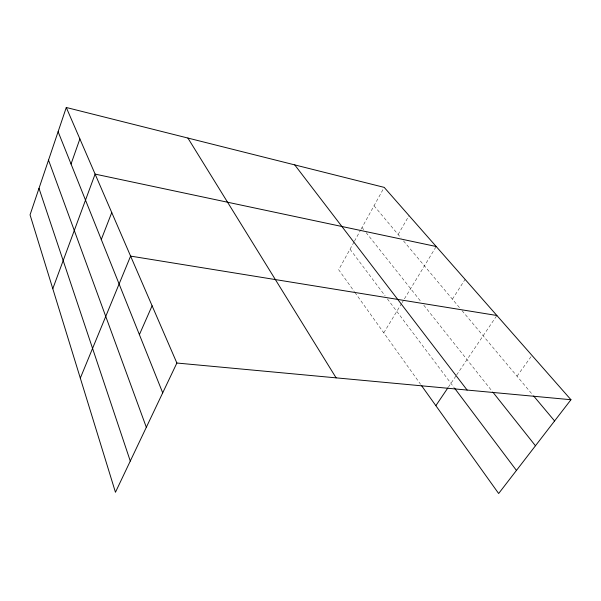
<?xml version="1.0" encoding="UTF-8"?>
<svg xmlns="http://www.w3.org/2000/svg" width="601" height="601" viewBox="0 0 601 601"><rect width="100%" height="100%" fill="white"/><g stroke="black" fill="none" stroke-linecap="round" stroke-linejoin="round"><path stroke-width="0.45" stroke-dasharray="3 2.25" d="M354.034 241.97L338.686 269.751L354.342 291.65M354.477 241.159L360.705 229.89M361.156 229.079L384.197 187.377M398.132 234.495L409.041 215.624M383.784 332.826L401.566 303.543M402.046 302.754L403.955 299.614M404.428 298.832L436.198 246.508M452.418 299.193L465.099 279.367M448.346 387.202L456.129 375.7M456.647 374.934L496.869 315.495M517.018 376.173L531.975 355.401M374.032 205.775L401.122 238.056M403.511 240.911L459.645 307.802M462.056 310.672L533.125 395.36M362.042 227.471L363.785 229.665M366.107 232.587L421.496 302.318M423.788 305.195L492.535 391.747M350.03 249.212L385.166 295.917M387.382 298.862L454.281 387.795M354.883 292.409L420.625 384.362"/><path stroke-width="0.9" d="M66.283 107.489L30.05 214.85L115.452 492.272L176.874 363.027L66.283 107.489L384.197 187.377L570.95 399.725L498.65 493.511L421.707 385.88M71.046 164.005L79.88 138.914M52.79 288.728L95.108 174.11L436.198 246.508M101.284 239.506L111.756 212.566M80.316 378.134L130.597 256.101L496.869 315.495M139.394 334.652L152.098 305.781M435.853 405.667L447.82 387.976M176.874 363.027L570.95 399.725M533.718 396.074L554.588 420.948M493.12 392.476L535.453 445.769M294.738 164.899L467.12 390.057M454.837 388.531L516.447 470.425M187.895 138.05L336.117 377.856M58.109 131.717L162.706 392.844M48.523 160.099L146.328 427.296M38.99 188.353L130.282 461.065"/></g></svg>
